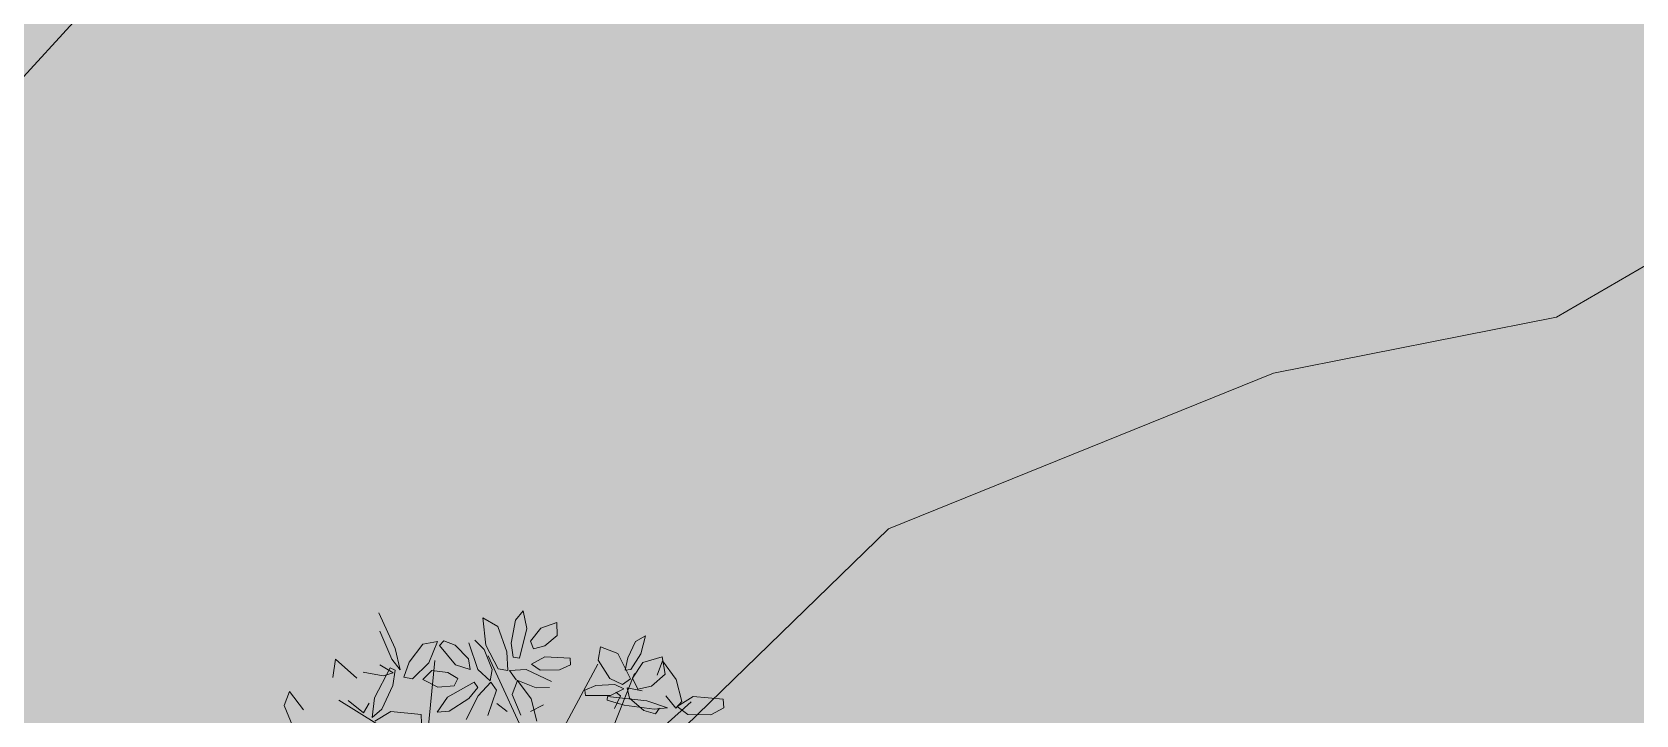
# Model space of a CAD drawing. Header units: inches. Extents: x 218980 to 233865, y 587194 to 599270.
# Drawn here: x 219081.61 to 219089.6, y 587518.6 to 587522.01 of the extents above; entities that cross this region are included whole.
import ezdxf

# ---------------------------------------------------------------- set-up
doc = ezdxf.new("R2010")
doc.units = ezdxf.units.IN
doc.header["$MEASUREMENT"] = 0
doc.linetypes.add('01', pattern=[0])
doc.layers.get('0').update_dxf_attribs({"lineweight": 0})
for name, color, linetype, lineweight in [('Major Contour', 250, 'Continuous', 0), ('Minor Contour', 250, 'Continuous', 0), ('P_Urban Design', 250, 'Continuous', 0)]:
    doc.layers.add(name, color=color, linetype=linetype, lineweight=lineweight)
doc.layers.add('Open Space Within Settlement Passive', color=7, linetype='01', lineweight=0, true_color=0xcbe279)

# ---------------------------------------------------------------- blocks, each defined once
blk = doc.blocks.new('tree2')
at = {"color": 60}
for p, q in [((325195.998, 3048397.39), (325195.795, 3048397.835)), ((325197.497, 3048397.743), (325197.591, 3048397.858)), ((325197.591, 3048397.858), (325197.638, 3048397.639)), ((325197.089, 3048397.773), (325197.277, 3048397.664)), ((325197.127, 3048397.433), (325197.089, 3048397.773)), ((325197.277, 3048397.664), (325197.388, 3048397.349)), ((325197.442, 3048397.456), (325197.497, 3048397.743)), ((325197.638, 3048397.639), (325197.545, 3048397.27)), ((325197.684, 3048397.482), (325197.811, 3048397.641)), ((325197.811, 3048397.641), (325198.011, 3048397.712)), ((325198.011, 3048397.712), (325198.015, 3048397.55)), ((325195.807, 3048397.604), (325195.955, 3048397.257)), ((325196.34, 3048397.442), (325196.173, 3048397.217)), ((325196.526, 3048397.477), (325196.34, 3048397.442)), ((325196.416, 3048397.209), (325196.526, 3048397.477)), ((325196.548, 3048397.427), (325196.603, 3048397.487)), ((325196.75, 3048397.186), (325196.548, 3048397.427)), ((325196.603, 3048397.487), (325196.743, 3048397.433)), ((325196.743, 3048397.433), (325196.91, 3048397.26)), ((325197.026, 3048397.127), (325196.916, 3048397.46)), ((325196.99, 3048397.494), (325197.105, 3048397.376)), ((325197.282, 3048397.134), (325197.127, 3048397.433)), ((325197.469, 3048397.281), (325197.442, 3048397.456)), ((325197.721, 3048397.384), (325197.684, 3048397.482)), ((325197.861, 3048397.424), (325197.721, 3048397.384)), ((325198.015, 3048397.55), (325197.861, 3048397.424)), ((325198.529, 3048397.245), (325198.558, 3048397.412)), ((325198.558, 3048397.412), (325198.771, 3048397.329)), ((325198.994, 3048397.478), (325198.897, 3048397.273)), ((325199.115, 3048397.546), (325198.994, 3048397.478)), ((325199.057, 3048397.322), (325199.115, 3048397.546)), ((325195.252, 3048397.257), (325195.218, 3048397.026)), ((325195.52, 3048397.021), (325195.252, 3048397.257)), ((325195.955, 3048397.257), (325196.058, 3048397.122)), ((325196.058, 3048397.122), (325195.998, 3048397.39)), ((325196.173, 3048397.217), (325196.106, 3048397.031)), ((325196.214, 3048397.01), (325196.416, 3048397.209)), ((325196.91, 3048397.26), (325196.932, 3048397.129)), ((325197.105, 3048397.376), (325197.205, 3048397.126)), ((325197.388, 3048397.349), (325197.403, 3048397.117)), ((325197.545, 3048397.27), (325197.469, 3048397.281)), ((325197.696, 3048397.195), (325197.862, 3048397.287)), ((325197.862, 3048397.287), (325198.176, 3048397.268)), ((325198.176, 3048397.268), (325198.182, 3048397.187)), ((325198.672, 3048397.017), (325198.529, 3048397.245)), ((325198.771, 3048397.329), (325198.929, 3048397.012)), ((325198.897, 3048397.273), (325198.863, 3048397.119)), ((325198.935, 3048397.127), (325199.057, 3048397.322)), ((325198.954, 3048397.018), (325199.084, 3048397.215)), ((325199.084, 3048397.215), (325199.325, 3048397.285)), ((325199.327, 3048397.235), (325199.262, 3048397.058)), ((325199.325, 3048397.285), (325199.364, 3048397.068)), ((325199.501, 3048397.004), (325199.327, 3048397.235)), ((325195.598, 3048397.095), (325195.849, 3048397.049)), ((325195.738, 3048396.772), (325195.933, 3048397.148)), ((325195.97, 3048397.084), (325195.805, 3048397.184)), ((325195.849, 3048397.049), (325195.97, 3048397.084)), ((325195.933, 3048397.148), (325195.996, 3048397.121)), ((325195.996, 3048397.121), (325195.967, 3048396.929)), ((325196.106, 3048397.031), (325196.214, 3048397.01)), ((325196.34, 3048397.001), (325196.454, 3048397.116)), ((325196.454, 3048397.116), (325196.652, 3048397.091)), ((325196.652, 3048397.091), (325196.777, 3048397.017)), ((325196.777, 3048397.017), (325196.731, 3048396.923)), ((325196.932, 3048397.129), (325196.75, 3048397.186)), ((325197.18, 3048396.986), (325197.026, 3048397.127)), ((325197.205, 3048397.126), (325197.18, 3048396.986)), ((325197.403, 3048397.117), (325197.282, 3048397.134)), ((325197.421, 3048397.113), (325197.63, 3048397.128)), ((325197.505, 3048396.999), (325197.421, 3048397.113)), ((325197.63, 3048397.128), (325197.947, 3048396.978)), ((325197.806, 3048397.12), (325197.696, 3048397.195)), ((325198.046, 3048397.123), (325197.806, 3048397.12)), ((325198.182, 3048397.187), (325198.046, 3048397.123)), ((325198.83, 3048396.94), (325198.672, 3048397.017)), ((325198.929, 3048397.012), (325198.83, 3048396.94)), ((325198.863, 3048397.119), (325198.935, 3048397.127)), ((325199.021, 3048396.882), (325198.954, 3048397.018)), ((325199.364, 3048397.068), (325199.192, 3048396.919)), ((325194.68, 3048396.855), (325194.614, 3048396.678)), ((325194.853, 3048396.623), (325194.68, 3048396.855)), ((325195.967, 3048396.929), (325195.831, 3048396.634)), ((325196.528, 3048396.906), (325196.34, 3048397.001)), ((325196.731, 3048396.923), (325196.528, 3048396.906)), ((325196.649, 3048396.781), (325196.981, 3048396.968)), ((325197.026, 3048396.905), (325196.917, 3048396.765)), ((325196.981, 3048396.968), (325197.026, 3048396.905)), ((325197.032, 3048396.799), (325197.19, 3048396.97)), ((325197.261, 3048396.871), (325197.151, 3048396.552)), ((325197.19, 3048396.97), (325197.261, 3048396.871)), ((325197.52, 3048396.992), (325197.455, 3048396.814)), ((325197.455, 3048396.814), (325197.563, 3048396.556)), ((325197.756, 3048396.899), (325197.505, 3048396.999)), ((325197.694, 3048396.761), (325197.52, 3048396.992)), ((325197.921, 3048396.901), (325197.756, 3048396.899)), ((325198.362, 3048396.87), (325198.496, 3048396.928)), ((325198.368, 3048396.805), (325198.362, 3048396.87)), ((325198.496, 3048396.928), (325198.736, 3048396.941)), ((325198.847, 3048396.887), (325198.682, 3048396.804)), ((325198.736, 3048396.941), (325198.847, 3048396.887)), ((325198.749, 3048396.846), (325198.804, 3048396.797)), ((325198.888, 3048396.898), (325199.074, 3048396.863)), ((325198.917, 3048396.768), (325198.888, 3048396.898)), ((325199.192, 3048396.919), (325199.021, 3048396.882)), ((325199.569, 3048396.729), (325199.501, 3048397.004)), ((325194.614, 3048396.678), (325194.721, 3048396.418)), ((325195.413, 3048396.741), (325195.602, 3048396.589)), ((325195.602, 3048396.589), (325195.671, 3048396.706)), ((325195.712, 3048396.53), (325195.738, 3048396.772)), ((325195.831, 3048396.634), (325195.712, 3048396.53)), ((325196.522, 3048396.597), (325196.649, 3048396.781)), ((325196.671, 3048396.607), (325196.522, 3048396.597)), ((325196.917, 3048396.765), (325196.671, 3048396.607)), ((325196.88, 3048396.502), (325197.032, 3048396.799)), ((325197.394, 3048396.603), (325197.262, 3048396.705)), ((325197.844, 3048396.686), (325197.682, 3048396.602)), ((325197.762, 3048396.485), (325197.694, 3048396.761)), ((325198.682, 3048396.804), (325198.368, 3048396.805)), ((325198.645, 3048396.789), (325198.639, 3048396.745)), ((325198.639, 3048396.745), (325198.85, 3048396.682)), ((325199.132, 3048396.737), (325198.645, 3048396.789)), ((325198.804, 3048396.797), (325198.731, 3048396.642)), ((325198.85, 3048396.682), (325199.224, 3048396.632)), ((325199.096, 3048396.614), (325198.917, 3048396.768)), ((325199.24, 3048396.576), (325199.096, 3048396.614)), ((325199.393, 3048396.651), (325199.132, 3048396.737)), ((325199.224, 3048396.632), (325199.393, 3048396.651)), ((325199.292, 3048396.644), (325199.24, 3048396.576)), ((325199.37, 3048396.799), (325199.496, 3048396.647)), ((325199.496, 3048396.647), (325199.569, 3048396.729)), ((325199.512, 3048396.666), (325199.711, 3048396.789)), ((325199.644, 3048396.565), (325199.512, 3048396.666)), ((325199.711, 3048396.789), (325200.087, 3048396.758)), ((325195.743, 3048396.483), (325195.944, 3048396.603)), ((325195.944, 3048396.603), (325196.319, 3048396.567)), ((325196.319, 3048396.567), (325196.324, 3048396.457)), ((325199.932, 3048396.564), (325199.644, 3048396.565))]:
    blk.add_line(p, q, dxfattribs=at)
at = {"color": 44}
for p, q in [((325196.376, 3048396.066), (325196.491, 3048397.241)), ((325197.79, 3048395.925), (325197.157, 3048397.296)), ((325197.484, 3048395.268), (325198.521, 3048397.192)), ((325198.421, 3048395.678), (325198.98, 3048397.077)), ((325196.327, 3048396.103), (325195.296, 3048396.747)), ((325197.575, 3048394.824), (325199.687, 3048396.726))]:
    blk.add_line(p, q, dxfattribs=at)
at = {"color": 62}
for p, q in [((325200.094, 3048396.648), (325199.932, 3048396.564)), ((325200.087, 3048396.758), (325200.094, 3048396.648))]:
    blk.add_line(p, q, dxfattribs=at)

msp = doc.modelspace()

# ---------------------------------------------------------------- hatches: boundary and pattern name
at = {"layer": 'Open Space Within Settlement Passive'}
h = msp.add_hatch(color=256, dxfattribs=at)
h.dxf.hatch_style = 1
edge = h.paths.add_edge_path()
edge.add_line((219307.3307, 587513.0733), (219287.7149, 587511.0638))
edge.add_line((219287.7149, 587511.0638), (219271.1555, 587517.4055))
edge.add_line((219271.1555, 587517.4055), (219253.1868, 587521.281))
edge.add_line((219253.1868, 587521.281), (219229.9332, 587521.281))
edge.add_line((219229.9332, 587521.281), (219211.6122, 587526.9181))
edge.add_line((219211.6122, 587526.9181), (219190.4726, 587539.6015))
edge.add_line((219190.4726, 587539.6015), (219183.5221, 587543.3343))
edge.add_line((219183.5221, 587543.3343), (219177.922, 587525.82))
edge.add_line((219177.922, 587525.82), (219203.553, 587519.089))
edge.add_line((219203.553, 587519.089), (219218.1001, 587514.2459))
edge.add_arc((219179.987, 587399.3856), 121.0186, 64.613214, 71.643067, ccw=False)
edge.add_arc((219179.9944, 587399.4026), 121, 57.585242, 64.612912, ccw=False)
edge.add_arc((219179.9944, 587399.4026), 121, 49.473723, 57.585242, ccw=False)
edge.add_line((219258.6198, 587491.3757), (219267.2141, 587485.0739))
edge.add_arc((219305.3288, 587448.0589), 53.1304, 112.95523, 135.83856, ccw=False)
edge.add_arc((219304.2009, 587450.1032), 50.8087, 77.46921, 112.68315, ccw=False)
edge.add_line((219315.2245, 587499.7016), (219314.489, 587505.7557))
edge.add_line((219314.489, 587505.7557), (219307.3307, 587513.0733))
edge = h.paths.add_edge_path()
edge.add_line((219180.834, 587544.7779), (219153.5422, 587545.4381))
edge.add_line((219153.5422, 587545.4381), (219129.7719, 587542.1368))
edge.add_line((219129.7719, 587542.1368), (219099.1786, 587528.4912))
edge.add_line((219099.1786, 587528.4912), (219078.9299, 587524.0895))
edge.add_line((219078.9299, 587524.0895), (219056.9203, 587514.4055))
edge.add_line((219056.9203, 587514.4055), (219047.6712, 587503.4651))
edge.add_line((219047.6712, 587503.4651), (219050.2829, 587504.153))
edge.add_line((219050.2829, 587504.153), (219064.37, 587507.863))
edge.add_arc((219044.2501, 587584.258), 79, 284.754737, 287.048311)
edge.add_arc((219044.2501, 587584.258), 79, 287.048311, 292.497882)
edge.add_line((219074.4794, 587511.2704), (219083.3003, 587514.9237))
edge.add_line((219083.3003, 587514.9237), (219098.0988, 587521.0528))
edge.add_arc((219144.3993, 587409.2617), 121, 90.665344, 112.497882, ccw=False)
edge.add_line((219142.9943, 587530.2535), (219143.9383, 587530.2645))
edge.add_arc((219145.3434, 587409.2727), 121, 75.805263, 90.665344, ccw=False)
edge.add_line((219175.0148, 587526.5783), (219180.834, 587544.7779))
edge = h.paths.add_edge_path()
edge.add_arc((219343.8249, 587559.6312), 66.0013, 246.304824, 249.498926)
edge.add_line((219320.7096, 587497.8101), (219317.3009, 587499.1941))
edge = h.paths.add_edge_path()
edge.add_line((219323.9436, 587496.6955), (219320.7096, 587497.8101))
edge.add_arc((219343.8249, 587559.6312), 66.0013, 249.498926, 252.468752)
edge = h.paths.add_edge_path()
edge.add_arc((219343.8249, 587559.6312), 66.0013, 252.468752, 255.26633)
edge.add_line((219327.039, 587495.8001), (219323.9436, 587496.6955))
edge = h.paths.add_edge_path()
edge.add_line((219329.2617, 587495.2566), (219327.039, 587495.8001))
edge.add_arc((219343.8249, 587559.6312), 66.0013, 255.26633, 257.252773)
edge = h.paths.add_edge_path()
edge.add_arc((219343.8249, 587559.6312), 66.0013, 257.252773, 259.848471)
edge.add_line((219332.192, 587494.6632), (219329.2617, 587495.2566))
edge = h.paths.add_edge_path()
edge.add_line((219334.3678, 587494.311), (219332.192, 587494.6632))
edge.add_arc((219343.8249, 587559.6312), 66.0013, 259.848471, 261.761965)
h.paths.add_polyline_path([(219317.025, 587501.4646), (219321.4121, 587499.6834), (219324.5476, 587498.6027), (219327.5546, 587497.733), (219329.6979, 587497.2089), (219332.5504, 587496.6312), (219335.4781, 587496.1573), (219343.3825, 587509.3022), (219333.5174, 587514.9393), (219322.5952, 587515.9962), (219309.6872, 587513.5245), (219316.3927, 587506.6698)])

# ---------------------------------------------------------------- linework, layer by layer
at = {"layer": 'Major Contour', "elevation": 2815}
msp.add_lwpolyline([(218982.8197, 587465.4514), (218985.954, 587468.751), (218987.751, 587470.504), (218990.463, 587474.441), (218992.1599, 587476.6569), (218995.068, 587478.49), (219007.09, 587483.678), (219013.1321, 587491.3159), (219016.077, 587494.148), (219023.384, 587498.997), (219028.823, 587502.006), (219040.471, 587505.756), (219048.44, 587510.379), (219053.2, 587510.448), (219053.331, 587510.421), (219058.514, 587509.327), (219071.1, 587508.118), (219074.4016, 587509.8088), (219076.7591, 587513.7822), (219078.9691, 587518.9329), (219083.7893, 587524.2233), (219086.432, 587525.898), (219094.435, 587527.279), (219106.453, 587534.893)], dxfattribs=at)
at = {"layer": 'Minor Contour'}
msp.add_lwpolyline([(219029.689, 587500.2), (219046.221, 587505.522), (219050.7312, 587506.4769), (219055.9887, 587505.5149), (219061.4869, 587504.7132), (219068.43, 587503.9516), (219073.143, 587504.478), (219079.1417, 587510.1308), (219082.0724, 587516.2007), (219083.9223, 587517.6261), (219085.8779, 587519.5266), (219087.798, 587520.303), (219089.2078, 587520.5824), (219090.4763, 587521.3215), (219091.873, 587522.532), (219107.554, 587532.467)], dxfattribs=at)

# ---------------------------------------------------------------- block references
at = {"layer": 'P_Urban Design', "xscale": 0.4, "yscale": 0.4, "zscale": 0.4}
msp.add_blockref('tree2', (89005.0198, -631840.0259), dxfattribs=at)

doc.saveas('drawing.dxf')
